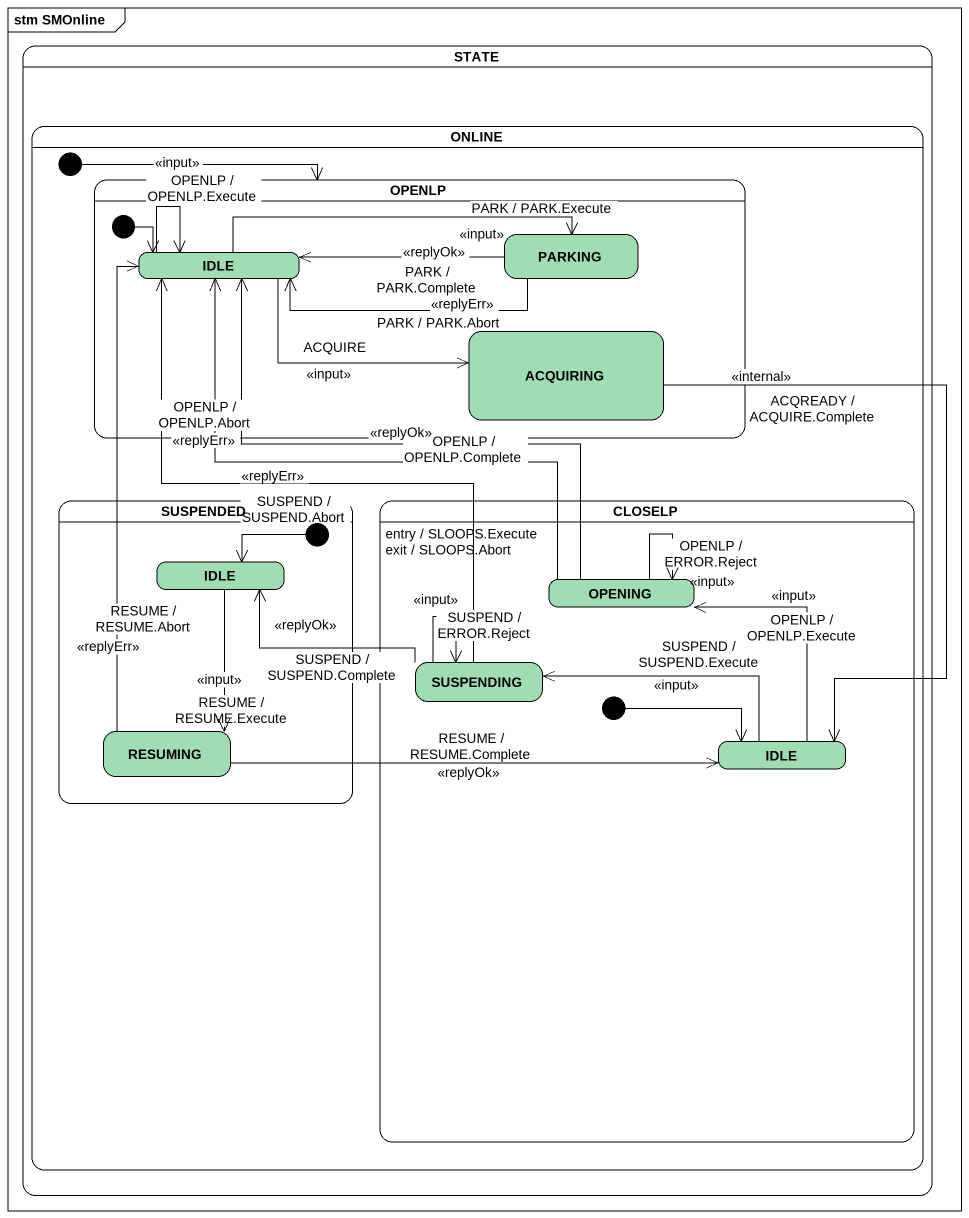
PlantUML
@startuml
mainframe stm SMOnline
hide empty description
state "STATE" as STATE_ {
  state ONLINE {
    state OPENLP {
      state PARKING #A0DCB4
      state IDLE #A0DCB4
      state ACQUIRING #A0DCB4
      [*] -right-> IDLE
    }
    state SUSPENDED {
      state "IDLE" as IDLE_2 #A0DCB4
      state RESUMING #A0DCB4
      [*] -left-> IDLE_2
    }
    state CLOSELP {
      state OPENING #A0DCB4
      state SUSPENDING #A0DCB4
      state "IDLE" as IDLE_3 #A0DCB4
      [*] -right-> IDLE_3
    }
    CLOSELP : entry / SLOOPS.Execute
    CLOSELP : exit / SLOOPS.Abort
    [*] -right-> OPENLP
  }
}
PARKING -left-> IDLE : PARK / PARK.Complete\n<<replyOk>>
PARKING -left-> IDLE : PARK / PARK.Abort\n<<replyErr>>
IDLE -right-> PARKING : PARK / PARK.Execute\n<<input>>
IDLE --> IDLE : OPENLP / OPENLP.Execute\n<<input>>
IDLE -right-> ACQUIRING : ACQUIRE\n<<input>>
ACQUIRING --> IDLE_3 : <<internal>>\nACQREADY / ACQUIRE.Complete
IDLE_2 --> RESUMING : <<input>>\nRESUME / RESUME.Execute
OPENING -up-> IDLE : OPENLP / OPENLP.Complete\n<<replyOk>>
OPENING -up-> IDLE : OPENLP / OPENLP.Abort\n<<replyErr>>
OPENING --> OPENING : OPENLP / ERROR.Reject\n<<input>>
SUSPENDING -up-> IDLE : <<replyErr>>\nSUSPEND / SUSPEND.Abort
SUSPENDING -left-> IDLE_2 : <<replyOk>>\nSUSPEND / SUSPEND.Complete
SUSPENDING --> SUSPENDING : SUSPEND / ERROR.Reject\n<<input>>
RESUMING -up-> IDLE : RESUME / RESUME.Abort\n<<replyErr>>
RESUMING -right-> IDLE_3 : RESUME / RESUME.Complete\n<<replyOk>>
IDLE_3 -up-> OPENING : <<input>>\nOPENLP / OPENLP.Execute
IDLE_3 -left-> SUSPENDING : SUSPEND / SUSPEND.Execute\n<<input>>
@enduml
